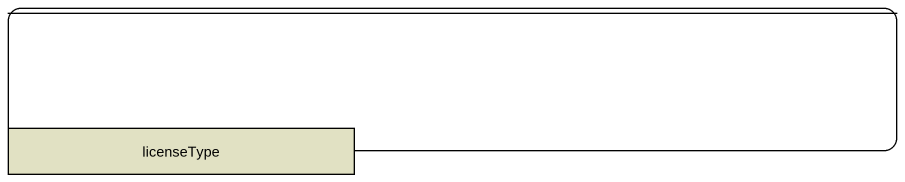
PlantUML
@startuml
hide empty description
state " " as state1 {
  state licenseType <<object>> #E1E1C3
}
@enduml
